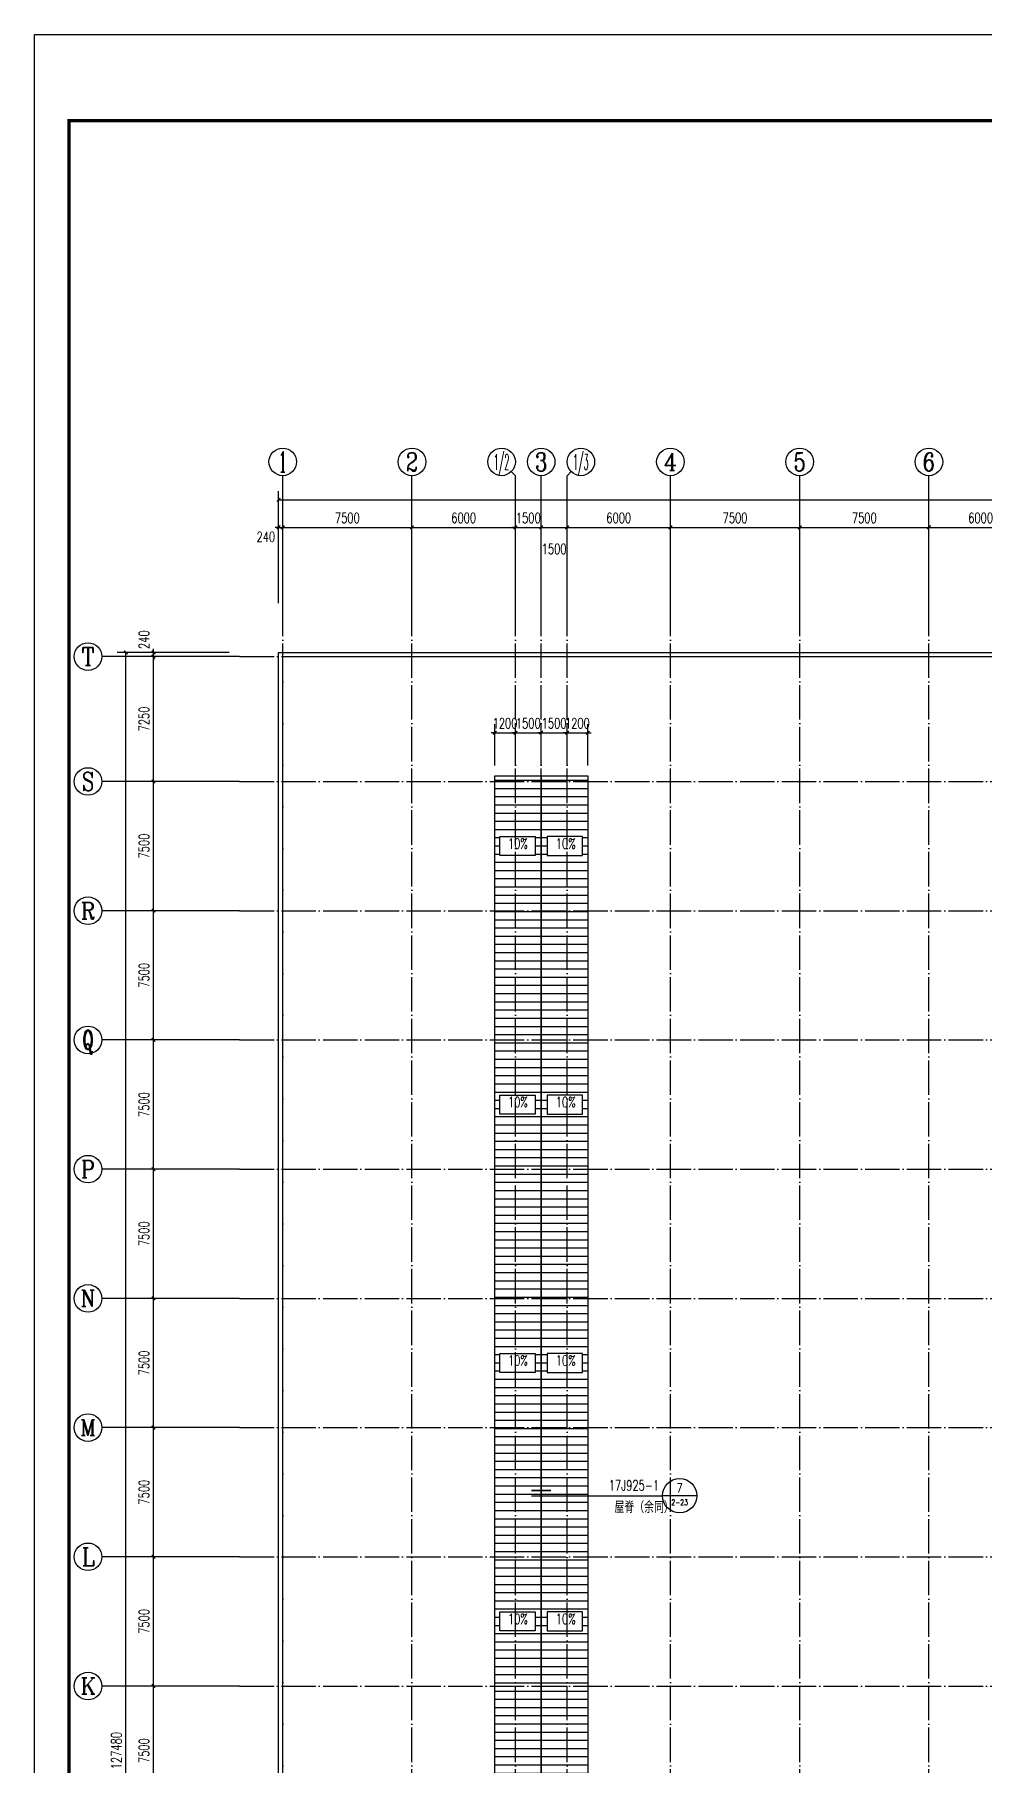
# Model space of a CAD drawing. Extents: x 14095202 to 14511487, y -1430609 to -90420.
# Drawn here: x 14387687 to 14442749, y -918118 to -817720 of the extents above; entities that cross this region are included whole.
import ezdxf
from ezdxf.enums import TextEntityAlignment as Align

# ---------------------------------------------------------------- set-up
doc = ezdxf.new("R2010")
doc.units = 0
doc.header["$LTSCALE"] = 1000
doc.header["$MEASUREMENT"] = 0
doc.linetypes.add('DOTE', pattern=[2.42, 2, -0.2, 0.02, -0.2])
for name, color, linetype in [('AXIS', 3, 'Continuous'), ('AXIS_TEXT', 7, 'Continuous'), ('DIM_IDEN', 3, 'Continuous'), ('DOTE', 1, 'DOTE'), ('PUB_DIM', 3, 'Continuous'), ('PUB_TEXT', 7, 'Continuous'), ('TK', 4, 'Continuous'), ('填充', 251, 'Continuous')]:
    doc.layers.add(name, color=color, linetype=linetype)
doc.styles.add('_TCH_AXIS', font='COMPLEX', dxfattribs={"bigfont": 'GBCBIG'})
doc.styles.add('_TCH_DIM', font='SIMPLEX', dxfattribs={"bigfont": 'GBCBIG'})
doc.styles.add('_TCH_DIM_T3', font='SIMPLEX', dxfattribs={"width": 0.705882, "bigfont": 'GBCBIG'})
doc.styles.add('_TCH_LABEL', font='COMPLEX', dxfattribs={"bigfont": 'GBCBIG'})
doc.styles.add('COMPLEX', font='COMPLEX')
doc.dimstyles.new('_TCH_ARCH&&200', dxfattribs={"dimtxt": 595, "dimasz": 200, "dimexe": 500, "dimexo": 600, "dimgap": 252.5, "dimtad": 1, "dimdec": 0, "dimzin": 0, "dimdsep": 46, "dimtxsty": '_TCH_DIM_T3', "dimblk": 'ARCHTICK', "dimcen": 0.09, "dimclrt": 7, "dimazin": 2, "dimtfac": 1, "dimtdec": 0, "dimtix": 1, "dimtmove": 2, "dimatfit": 3, "dimfxl": 0, "dimtolj": 1, "dimtzin": 0, "dimarcsym": 0})

# ---------------------------------------------------------------- blocks, each defined once
blk = doc.blocks.new('GeYuanFrame_66427483', base_point=(20.09, 4.53))
at = {"layer": 'TK'}
blk.add_lwpolyline([(20.09, 4.53), (20.09, 598.53), (1071.09, 598.53), (1071.09, 4.53)], close=True, dxfattribs=at)
at = {"layer": 'TK', "const_width": 1}
blk.add_lwpolyline([(45.09, 588.53), (1061.09, 588.53), (1061.09, 14.53), (45.09, 14.53)], close=True, dxfattribs=at)
blk = doc.blocks.new('_AXISO')
blk.add_circle((0, 0), 0.5)
at = {"layer": 'AXIS_TEXT', "style": 'COMPLEX', "width": 1.041667}
blk.add_attdef('A', text='', height=0.56, dxfattribs=at).set_placement((-0.25, -0.28), (0.25, -0.28), align=Align.FIT)
blk = doc.blocks.new('_ArchTick')
at = {"color": 0, "linetype": 'ByBlock', "const_width": 0.4}
blk.add_lwpolyline([(-0.5, -0.5), (0.5, 0.5)], dxfattribs=at)
blk = doc.blocks.new('*D739')
at = {"layer": 'AXIS', "color": 0, "lineweight": -2}
for p, q in [((14398987, -853580), (14392487, -853580)), ((14392987, -981060), (14392987, -853580)), ((14398987, -981060), (14392487, -981060))]:
    blk.add_line(p, q, dxfattribs=at)
at = {"layer": 'Defpoints', "color": 0}
for p in [(14392987, -853580), (14399587, -853580), (14399587, -981060)]:
    blk.add_point(p, dxfattribs=at)
at = {"layer": 'AXIS', "color": 0, "lineweight": -2, "xscale": 200, "yscale": 200, "zscale": 200}
for p, rotation in [((14392987, -853580), 90), ((14392987, -981060), 270)]:
    blk.add_blockref('_ArchTick', p, dxfattribs=dict(at, rotation=rotation))
at = {"layer": 'AXIS', "color": 7, "insert": (14392437, -917320), "char_height": 595, "attachment_point": 5, "rotation": 90, "style": '_TCH_DIM_T3'}
blk.add_mtext('\\A1;127480', dxfattribs=at)
blk = doc.blocks.new('*D749')
at = {"layer": 'AXIS', "color": 0, "lineweight": -2}
for p, q in [((14398987, -913570), (14394087, -913570)), ((14394587, -921070), (14394587, -913570)), ((14398987, -921070), (14394087, -921070))]:
    blk.add_line(p, q, dxfattribs=at)
at = {"layer": 'Defpoints', "color": 0}
for p in [(14394587, -913570), (14399587, -913570), (14399587, -921070)]:
    blk.add_point(p, dxfattribs=at)
at = {"layer": 'AXIS', "color": 0, "lineweight": -2, "xscale": 200, "yscale": 200, "zscale": 200}
for p, rotation in [((14394587, -913570), 90), ((14394587, -921070), 270)]:
    blk.add_blockref('_ArchTick', p, dxfattribs=dict(at, rotation=rotation))
at = {"layer": 'AXIS', "color": 7, "insert": (14394037, -917320), "char_height": 595, "attachment_point": 5, "rotation": 90, "style": '_TCH_DIM_T3'}
blk.add_mtext('\\A1;7500', dxfattribs=at)
blk = doc.blocks.new('*D750')
at = {"layer": 'AXIS', "color": 0, "lineweight": -2}
for p, q in [((14398987, -906070), (14394087, -906070)), ((14394587, -913570), (14394587, -906070)), ((14398987, -913570), (14394087, -913570))]:
    blk.add_line(p, q, dxfattribs=at)
at = {"layer": 'Defpoints', "color": 0}
for p in [(14394587, -906070), (14399587, -906070), (14399587, -913570)]:
    blk.add_point(p, dxfattribs=at)
at = {"layer": 'AXIS', "color": 0, "lineweight": -2, "xscale": 200, "yscale": 200, "zscale": 200}
for p, rotation in [((14394587, -906070), 90), ((14394587, -913570), 270)]:
    blk.add_blockref('_ArchTick', p, dxfattribs=dict(at, rotation=rotation))
at = {"layer": 'AXIS', "color": 7, "insert": (14394037, -909820), "char_height": 595, "attachment_point": 5, "rotation": 90, "style": '_TCH_DIM_T3'}
blk.add_mtext('\\A1;7500', dxfattribs=at)
blk = doc.blocks.new('*D751')
at = {"layer": 'AXIS', "color": 0, "lineweight": -2}
for p, q in [((14398987, -898570), (14394087, -898570)), ((14394587, -906070), (14394587, -898570)), ((14398987, -906070), (14394087, -906070))]:
    blk.add_line(p, q, dxfattribs=at)
at = {"layer": 'Defpoints', "color": 0}
for p in [(14394587, -898570), (14399587, -898570), (14399587, -906070)]:
    blk.add_point(p, dxfattribs=at)
at = {"layer": 'AXIS', "color": 0, "lineweight": -2, "xscale": 200, "yscale": 200, "zscale": 200}
for p, rotation in [((14394587, -898570), 90), ((14394587, -906070), 270)]:
    blk.add_blockref('_ArchTick', p, dxfattribs=dict(at, rotation=rotation))
at = {"layer": 'AXIS', "color": 7, "insert": (14394037, -902320), "char_height": 595, "attachment_point": 5, "rotation": 90, "style": '_TCH_DIM_T3'}
blk.add_mtext('\\A1;7500', dxfattribs=at)
blk = doc.blocks.new('*D752')
at = {"layer": 'AXIS', "color": 0, "lineweight": -2}
for p, q in [((14398987, -891070), (14394087, -891070)), ((14394587, -898570), (14394587, -891070)), ((14398987, -898570), (14394087, -898570))]:
    blk.add_line(p, q, dxfattribs=at)
at = {"layer": 'Defpoints', "color": 0}
for p in [(14394587, -891070), (14399587, -891070), (14399587, -898570)]:
    blk.add_point(p, dxfattribs=at)
at = {"layer": 'AXIS', "color": 0, "lineweight": -2, "xscale": 200, "yscale": 200, "zscale": 200}
for p, rotation in [((14394587, -891070), 90), ((14394587, -898570), 270)]:
    blk.add_blockref('_ArchTick', p, dxfattribs=dict(at, rotation=rotation))
at = {"layer": 'AXIS', "color": 7, "insert": (14394037, -894820), "char_height": 595, "attachment_point": 5, "rotation": 90, "style": '_TCH_DIM_T3'}
blk.add_mtext('\\A1;7500', dxfattribs=at)
blk = doc.blocks.new('*D753')
at = {"layer": 'AXIS', "color": 0, "lineweight": -2}
for p, q in [((14398987, -883570), (14394087, -883570)), ((14394587, -891070), (14394587, -883570)), ((14398987, -891070), (14394087, -891070))]:
    blk.add_line(p, q, dxfattribs=at)
at = {"layer": 'Defpoints', "color": 0}
for p in [(14394587, -883570), (14399587, -883570), (14399587, -891070)]:
    blk.add_point(p, dxfattribs=at)
at = {"layer": 'AXIS', "color": 0, "lineweight": -2, "xscale": 200, "yscale": 200, "zscale": 200}
for p, rotation in [((14394587, -883570), 90), ((14394587, -891070), 270)]:
    blk.add_blockref('_ArchTick', p, dxfattribs=dict(at, rotation=rotation))
at = {"layer": 'AXIS', "color": 7, "insert": (14394037, -887320), "char_height": 595, "attachment_point": 5, "rotation": 90, "style": '_TCH_DIM_T3'}
blk.add_mtext('\\A1;7500', dxfattribs=at)
blk = doc.blocks.new('*D754')
at = {"layer": 'AXIS', "color": 0, "lineweight": -2}
for p, q in [((14398987, -876070), (14394087, -876070)), ((14394587, -883570), (14394587, -876070)), ((14398987, -883570), (14394087, -883570))]:
    blk.add_line(p, q, dxfattribs=at)
at = {"layer": 'Defpoints', "color": 0}
for p in [(14394587, -876070), (14399587, -876070), (14399587, -883570)]:
    blk.add_point(p, dxfattribs=at)
at = {"layer": 'AXIS', "color": 0, "lineweight": -2, "xscale": 200, "yscale": 200, "zscale": 200}
for p, rotation in [((14394587, -876070), 90), ((14394587, -883570), 270)]:
    blk.add_blockref('_ArchTick', p, dxfattribs=dict(at, rotation=rotation))
at = {"layer": 'AXIS', "color": 7, "insert": (14394037, -879820), "char_height": 595, "attachment_point": 5, "rotation": 90, "style": '_TCH_DIM_T3'}
blk.add_mtext('\\A1;7500', dxfattribs=at)
blk = doc.blocks.new('*D755')
at = {"layer": 'AXIS', "color": 0, "lineweight": -2}
for p, q in [((14398987, -868570), (14394087, -868570)), ((14394587, -876070), (14394587, -868570)), ((14398987, -876070), (14394087, -876070))]:
    blk.add_line(p, q, dxfattribs=at)
at = {"layer": 'Defpoints', "color": 0}
for p in [(14394587, -868570), (14399587, -868570), (14399587, -876070)]:
    blk.add_point(p, dxfattribs=at)
at = {"layer": 'AXIS', "color": 0, "lineweight": -2, "xscale": 200, "yscale": 200, "zscale": 200}
for p, rotation in [((14394587, -868570), 90), ((14394587, -876070), 270)]:
    blk.add_blockref('_ArchTick', p, dxfattribs=dict(at, rotation=rotation))
at = {"layer": 'AXIS', "color": 7, "insert": (14394037, -872320), "char_height": 595, "attachment_point": 5, "rotation": 90, "style": '_TCH_DIM_T3'}
blk.add_mtext('\\A1;7500', dxfattribs=at)
blk = doc.blocks.new('*D756')
at = {"layer": 'AXIS', "color": 0, "lineweight": -2}
for p, q in [((14398987, -861070), (14394087, -861070)), ((14394587, -868570), (14394587, -861070)), ((14398987, -868570), (14394087, -868570))]:
    blk.add_line(p, q, dxfattribs=at)
at = {"layer": 'Defpoints', "color": 0}
for p in [(14394587, -861070), (14399587, -861070), (14399587, -868570)]:
    blk.add_point(p, dxfattribs=at)
at = {"layer": 'AXIS', "color": 0, "lineweight": -2, "xscale": 200, "yscale": 200, "zscale": 200}
for p, rotation in [((14394587, -861070), 90), ((14394587, -868570), 270)]:
    blk.add_blockref('_ArchTick', p, dxfattribs=dict(at, rotation=rotation))
at = {"layer": 'AXIS', "color": 7, "insert": (14394037, -864820), "char_height": 595, "attachment_point": 5, "rotation": 90, "style": '_TCH_DIM_T3'}
blk.add_mtext('\\A1;7500', dxfattribs=at)
blk = doc.blocks.new('*D757')
at = {"layer": 'AXIS', "color": 0, "lineweight": -2}
for p, q in [((14398987, -853820), (14394087, -853820)), ((14394587, -861070), (14394587, -853820)), ((14398987, -861070), (14394087, -861070))]:
    blk.add_line(p, q, dxfattribs=at)
at = {"layer": 'Defpoints', "color": 0}
for p in [(14394587, -853820), (14399587, -853820), (14399587, -861070)]:
    blk.add_point(p, dxfattribs=at)
at = {"layer": 'AXIS', "color": 0, "lineweight": -2, "xscale": 200, "yscale": 200, "zscale": 200}
for p, rotation in [((14394587, -853820), 90), ((14394587, -861070), 270)]:
    blk.add_blockref('_ArchTick', p, dxfattribs=dict(at, rotation=rotation))
at = {"layer": 'AXIS', "color": 7, "insert": (14394037, -857445), "char_height": 595, "attachment_point": 5, "rotation": 90, "style": '_TCH_DIM_T3'}
blk.add_mtext('\\A1;7250', dxfattribs=at)
blk = doc.blocks.new('*D758')
at = {"layer": 'AXIS', "color": 0, "lineweight": -2}
for p, q in [((14394587, -853580), (14394587, -853380)), ((14398987, -853580), (14394087, -853580)), ((14398987, -853820), (14394087, -853820)), ((14394587, -853820), (14394587, -853580)), ((14394587, -853820), (14394587, -854020))]:
    blk.add_line(p, q, dxfattribs=at)
at = {"layer": 'Defpoints', "color": 0}
for p in [(14394587, -853580), (14399587, -853580), (14399587, -853820)]:
    blk.add_point(p, dxfattribs=at)
at = {"layer": 'AXIS', "color": 0, "lineweight": -2, "xscale": 200, "yscale": 200, "zscale": 200}
for p, rotation in [((14394587, -853580), 270), ((14394587, -853820), 90)]:
    blk.add_blockref('_ArchTick', p, dxfattribs=dict(at, rotation=rotation))
at = {"layer": 'AXIS', "color": 7, "insert": (14394037, -852840), "char_height": 595, "attachment_point": 5, "rotation": 90, "style": '_TCH_DIM_T3'}
blk.add_mtext('\\A1;240', dxfattribs=at)
blk = doc.blocks.new('*D779')
at = {"layer": 'AXIS', "color": 0, "lineweight": -2}
for p, q in [((14401847, -850720), (14401847, -844220)), ((14492327, -850720), (14492327, -844220)), ((14401847, -844720), (14492327, -844720))]:
    blk.add_line(p, q, dxfattribs=at)
at = {"layer": 'Defpoints', "color": 0}
for p in [(14492327, -844720), (14401847, -851320), (14492327, -851320)]:
    blk.add_point(p, dxfattribs=at)
at = {"layer": 'AXIS', "color": 0, "lineweight": -2, "xscale": 200, "yscale": 200, "zscale": 200, "rotation": 180}
blk.add_blockref('_ArchTick', (14401847, -844720), dxfattribs=at)
at = {"layer": 'AXIS', "color": 0, "lineweight": -2, "xscale": 200, "yscale": 200, "zscale": 200}
blk.add_blockref('_ArchTick', (14492327, -844720), dxfattribs=at)
at = {"layer": 'AXIS', "color": 7, "insert": (14447087, -844170), "char_height": 595, "attachment_point": 5, "style": '_TCH_DIM_T3'}
blk.add_mtext('\\A1;90480', dxfattribs=at)
blk = doc.blocks.new('*D780')
at = {"layer": 'AXIS', "color": 0, "lineweight": -2}
for p, q in [((14401847, -846320), (14401647, -846320)), ((14401847, -850720), (14401847, -845820)), ((14401847, -846320), (14402087, -846320)), ((14402087, -850720), (14402087, -845820)), ((14402087, -846320), (14402287, -846320))]:
    blk.add_line(p, q, dxfattribs=at)
at = {"layer": 'Defpoints', "color": 0}
for p in [(14402087, -846320), (14401847, -851320), (14402087, -851320)]:
    blk.add_point(p, dxfattribs=at)
at = {"layer": 'AXIS', "color": 0, "lineweight": -2, "xscale": 200, "yscale": 200, "zscale": 200}
blk.add_blockref('_ArchTick', (14401847, -846320), dxfattribs=at)
at = {"layer": 'AXIS', "color": 0, "lineweight": -2, "xscale": 200, "yscale": 200, "zscale": 200, "rotation": 180}
blk.add_blockref('_ArchTick', (14402087, -846320), dxfattribs=at)
at = {"layer": 'AXIS', "color": 7, "insert": (14401107, -846870), "char_height": 595, "attachment_point": 5, "style": '_TCH_DIM_T3'}
blk.add_mtext('\\A1;240', dxfattribs=at)
blk = doc.blocks.new('*D781')
at = {"layer": 'AXIS', "color": 0, "lineweight": -2}
for p, q in [((14402087, -850720), (14402087, -845820)), ((14402087, -846320), (14409587, -846320)), ((14409587, -850720), (14409587, -845820))]:
    blk.add_line(p, q, dxfattribs=at)
at = {"layer": 'Defpoints', "color": 0}
for p in [(14409587, -846320), (14402087, -851320), (14409587, -851320)]:
    blk.add_point(p, dxfattribs=at)
at = {"layer": 'AXIS', "color": 0, "lineweight": -2, "xscale": 200, "yscale": 200, "zscale": 200, "rotation": 180}
blk.add_blockref('_ArchTick', (14402087, -846320), dxfattribs=at)
at = {"layer": 'AXIS', "color": 0, "lineweight": -2, "xscale": 200, "yscale": 200, "zscale": 200}
blk.add_blockref('_ArchTick', (14409587, -846320), dxfattribs=at)
at = {"layer": 'AXIS', "color": 7, "insert": (14405837, -845770), "char_height": 595, "attachment_point": 5, "style": '_TCH_DIM_T3'}
blk.add_mtext('\\A1;7500', dxfattribs=at)
blk = doc.blocks.new('*D782')
at = {"layer": 'AXIS', "color": 0, "lineweight": -2}
for p, q in [((14409587, -850720), (14409587, -845820)), ((14409587, -846320), (14415587, -846320)), ((14415587, -850720), (14415587, -845820))]:
    blk.add_line(p, q, dxfattribs=at)
at = {"layer": 'Defpoints', "color": 0}
for p in [(14415587, -846320), (14409587, -851320), (14415587, -851320)]:
    blk.add_point(p, dxfattribs=at)
at = {"layer": 'AXIS', "color": 0, "lineweight": -2, "xscale": 200, "yscale": 200, "zscale": 200, "rotation": 180}
blk.add_blockref('_ArchTick', (14409587, -846320), dxfattribs=at)
at = {"layer": 'AXIS', "color": 0, "lineweight": -2, "xscale": 200, "yscale": 200, "zscale": 200}
blk.add_blockref('_ArchTick', (14415587, -846320), dxfattribs=at)
at = {"layer": 'AXIS', "color": 7, "insert": (14412587, -845770), "char_height": 595, "attachment_point": 5, "style": '_TCH_DIM_T3'}
blk.add_mtext('\\A1;6000', dxfattribs=at)
blk = doc.blocks.new('*D783')
at = {"layer": 'AXIS', "color": 0, "lineweight": -2}
for p, q in [((14415587, -846320), (14415387, -846320)), ((14415587, -850720), (14415587, -845820)), ((14415587, -846320), (14417087, -846320)), ((14417087, -850720), (14417087, -845820)), ((14417087, -846320), (14417287, -846320))]:
    blk.add_line(p, q, dxfattribs=at)
at = {"layer": 'Defpoints', "color": 0}
for p in [(14417087, -846320), (14415587, -851320), (14417087, -851320)]:
    blk.add_point(p, dxfattribs=at)
at = {"layer": 'AXIS', "color": 0, "lineweight": -2, "xscale": 200, "yscale": 200, "zscale": 200}
blk.add_blockref('_ArchTick', (14415587, -846320), dxfattribs=at)
at = {"layer": 'AXIS', "color": 0, "lineweight": -2, "xscale": 200, "yscale": 200, "zscale": 200, "rotation": 180}
blk.add_blockref('_ArchTick', (14417087, -846320), dxfattribs=at)
at = {"layer": 'AXIS', "color": 7, "insert": (14416337, -845770), "char_height": 595, "attachment_point": 5, "style": '_TCH_DIM_T3'}
blk.add_mtext('\\A1;1500', dxfattribs=at)
blk = doc.blocks.new('*D784')
at = {"layer": 'AXIS', "color": 0, "lineweight": -2}
for p, q in [((14417087, -850720), (14417087, -845820)), ((14417087, -846320), (14418587, -846320)), ((14418587, -850720), (14418587, -845820))]:
    blk.add_line(p, q, dxfattribs=at)
at = {"layer": 'Defpoints', "color": 0}
for p in [(14418587, -846320), (14417087, -851320), (14418587, -851320)]:
    blk.add_point(p, dxfattribs=at)
at = {"layer": 'AXIS', "color": 0, "lineweight": -2, "xscale": 200, "yscale": 200, "zscale": 200, "rotation": 180}
blk.add_blockref('_ArchTick', (14417087, -846320), dxfattribs=at)
at = {"layer": 'AXIS', "color": 0, "lineweight": -2, "xscale": 200, "yscale": 200, "zscale": 200}
blk.add_blockref('_ArchTick', (14418587, -846320), dxfattribs=at)
at = {"layer": 'AXIS', "color": 7, "insert": (14417837, -847570), "char_height": 595, "attachment_point": 5, "style": '_TCH_DIM_T3'}
blk.add_mtext('\\A1;1500', dxfattribs=at)
blk = doc.blocks.new('*D785')
at = {"layer": 'AXIS', "color": 0, "lineweight": -2}
for p, q in [((14418587, -850720), (14418587, -845820)), ((14418587, -846320), (14424587, -846320)), ((14424587, -850720), (14424587, -845820))]:
    blk.add_line(p, q, dxfattribs=at)
at = {"layer": 'Defpoints', "color": 0}
for p in [(14424587, -846320), (14418587, -851320), (14424587, -851320)]:
    blk.add_point(p, dxfattribs=at)
at = {"layer": 'AXIS', "color": 0, "lineweight": -2, "xscale": 200, "yscale": 200, "zscale": 200, "rotation": 180}
blk.add_blockref('_ArchTick', (14418587, -846320), dxfattribs=at)
at = {"layer": 'AXIS', "color": 0, "lineweight": -2, "xscale": 200, "yscale": 200, "zscale": 200}
blk.add_blockref('_ArchTick', (14424587, -846320), dxfattribs=at)
at = {"layer": 'AXIS', "color": 7, "insert": (14421587, -845770), "char_height": 595, "attachment_point": 5, "style": '_TCH_DIM_T3'}
blk.add_mtext('\\A1;6000', dxfattribs=at)
blk = doc.blocks.new('*D786')
at = {"layer": 'AXIS', "color": 0, "lineweight": -2}
for p, q in [((14424587, -850720), (14424587, -845820)), ((14424587, -846320), (14432087, -846320)), ((14432087, -850720), (14432087, -845820))]:
    blk.add_line(p, q, dxfattribs=at)
at = {"layer": 'Defpoints', "color": 0}
for p in [(14432087, -846320), (14424587, -851320), (14432087, -851320)]:
    blk.add_point(p, dxfattribs=at)
at = {"layer": 'AXIS', "color": 0, "lineweight": -2, "xscale": 200, "yscale": 200, "zscale": 200, "rotation": 180}
blk.add_blockref('_ArchTick', (14424587, -846320), dxfattribs=at)
at = {"layer": 'AXIS', "color": 0, "lineweight": -2, "xscale": 200, "yscale": 200, "zscale": 200}
blk.add_blockref('_ArchTick', (14432087, -846320), dxfattribs=at)
at = {"layer": 'AXIS', "color": 7, "insert": (14428337, -845770), "char_height": 595, "attachment_point": 5, "style": '_TCH_DIM_T3'}
blk.add_mtext('\\A1;7500', dxfattribs=at)
blk = doc.blocks.new('*D787')
at = {"layer": 'AXIS', "color": 0, "lineweight": -2}
for p, q in [((14432087, -850720), (14432087, -845820)), ((14432087, -846320), (14439587, -846320)), ((14439587, -850720), (14439587, -845820))]:
    blk.add_line(p, q, dxfattribs=at)
at = {"layer": 'Defpoints', "color": 0}
for p in [(14439587, -846320), (14432087, -851320), (14439587, -851320)]:
    blk.add_point(p, dxfattribs=at)
at = {"layer": 'AXIS', "color": 0, "lineweight": -2, "xscale": 200, "yscale": 200, "zscale": 200, "rotation": 180}
blk.add_blockref('_ArchTick', (14432087, -846320), dxfattribs=at)
at = {"layer": 'AXIS', "color": 0, "lineweight": -2, "xscale": 200, "yscale": 200, "zscale": 200}
blk.add_blockref('_ArchTick', (14439587, -846320), dxfattribs=at)
at = {"layer": 'AXIS', "color": 7, "insert": (14435837, -845770), "char_height": 595, "attachment_point": 5, "style": '_TCH_DIM_T3'}
blk.add_mtext('\\A1;7500', dxfattribs=at)
blk = doc.blocks.new('*D788')
at = {"layer": 'AXIS', "color": 0, "lineweight": -2}
for p, q in [((14439587, -850720), (14439587, -845820)), ((14439587, -846320), (14445587, -846320)), ((14445587, -850720), (14445587, -845820))]:
    blk.add_line(p, q, dxfattribs=at)
at = {"layer": 'Defpoints', "color": 0}
for p in [(14445587, -846320), (14439587, -851320), (14445587, -851320)]:
    blk.add_point(p, dxfattribs=at)
at = {"layer": 'AXIS', "color": 0, "lineweight": -2, "xscale": 200, "yscale": 200, "zscale": 200, "rotation": 180}
blk.add_blockref('_ArchTick', (14439587, -846320), dxfattribs=at)
at = {"layer": 'AXIS', "color": 0, "lineweight": -2, "xscale": 200, "yscale": 200, "zscale": 200}
blk.add_blockref('_ArchTick', (14445587, -846320), dxfattribs=at)
at = {"layer": 'AXIS', "color": 7, "insert": (14442587, -845770), "char_height": 595, "attachment_point": 5, "style": '_TCH_DIM_T3'}
blk.add_mtext('\\A1;6000', dxfattribs=at)
blk = doc.blocks.new('*D804')
at = {"layer": 'AXIS', "color": 0, "lineweight": -2}
for p, q in [((14414387, -858240), (14414187, -858240)), ((14414387, -860140), (14414387, -857740)), ((14414387, -858240), (14415587, -858240)), ((14415587, -860140), (14415587, -857740)), ((14415587, -858240), (14415787, -858240))]:
    blk.add_line(p, q, dxfattribs=at)
at = {"layer": 'Defpoints', "color": 0}
for p in [(14415587, -858240), (14414387, -860740), (14415587, -860740)]:
    blk.add_point(p, dxfattribs=at)
at = {"layer": 'AXIS', "color": 0, "lineweight": -2, "xscale": 200, "yscale": 200, "zscale": 200}
blk.add_blockref('_ArchTick', (14414387, -858240), dxfattribs=at)
at = {"layer": 'AXIS', "color": 0, "lineweight": -2, "xscale": 200, "yscale": 200, "zscale": 200, "rotation": 180}
blk.add_blockref('_ArchTick', (14415587, -858240), dxfattribs=at)
at = {"layer": 'AXIS', "color": 7, "insert": (14414987, -857690), "char_height": 595, "attachment_point": 5, "style": '_TCH_DIM_T3'}
blk.add_mtext('\\A1;1200', dxfattribs=at)
blk = doc.blocks.new('*D805')
at = {"layer": 'AXIS', "color": 0, "lineweight": -2}
for p, q in [((14415587, -858240), (14415387, -858240)), ((14415587, -860140), (14415587, -857740)), ((14415587, -858240), (14417087, -858240)), ((14417087, -860140), (14417087, -857740)), ((14417087, -858240), (14417287, -858240))]:
    blk.add_line(p, q, dxfattribs=at)
at = {"layer": 'Defpoints', "color": 0}
for p in [(14417087, -858240), (14415587, -860740), (14417087, -860740)]:
    blk.add_point(p, dxfattribs=at)
at = {"layer": 'AXIS', "color": 0, "lineweight": -2, "xscale": 200, "yscale": 200, "zscale": 200}
blk.add_blockref('_ArchTick', (14415587, -858240), dxfattribs=at)
at = {"layer": 'AXIS', "color": 0, "lineweight": -2, "xscale": 200, "yscale": 200, "zscale": 200, "rotation": 180}
blk.add_blockref('_ArchTick', (14417087, -858240), dxfattribs=at)
at = {"layer": 'AXIS', "color": 7, "insert": (14416337, -857690), "char_height": 595, "attachment_point": 5, "style": '_TCH_DIM_T3'}
blk.add_mtext('\\A1;1500', dxfattribs=at)
blk = doc.blocks.new('*D806')
at = {"layer": 'AXIS', "color": 0, "lineweight": -2}
for p, q in [((14417087, -858240), (14416887, -858240)), ((14417087, -860140), (14417087, -857740)), ((14417087, -858240), (14418587, -858240)), ((14418587, -860140), (14418587, -857740)), ((14418587, -858240), (14418787, -858240))]:
    blk.add_line(p, q, dxfattribs=at)
at = {"layer": 'Defpoints', "color": 0}
for p in [(14418587, -858240), (14417087, -860740), (14418587, -860740)]:
    blk.add_point(p, dxfattribs=at)
at = {"layer": 'AXIS', "color": 0, "lineweight": -2, "xscale": 200, "yscale": 200, "zscale": 200}
blk.add_blockref('_ArchTick', (14417087, -858240), dxfattribs=at)
at = {"layer": 'AXIS', "color": 0, "lineweight": -2, "xscale": 200, "yscale": 200, "zscale": 200, "rotation": 180}
blk.add_blockref('_ArchTick', (14418587, -858240), dxfattribs=at)
at = {"layer": 'AXIS', "color": 7, "insert": (14417837, -857690), "char_height": 595, "attachment_point": 5, "style": '_TCH_DIM_T3'}
blk.add_mtext('\\A1;1500', dxfattribs=at)
blk = doc.blocks.new('*D807')
at = {"layer": 'AXIS', "color": 0, "lineweight": -2}
for p, q in [((14418587, -858240), (14418387, -858240)), ((14418587, -860140), (14418587, -857740)), ((14418587, -858240), (14419787, -858240)), ((14419787, -860140), (14419787, -857740)), ((14419787, -858240), (14419987, -858240))]:
    blk.add_line(p, q, dxfattribs=at)
at = {"layer": 'Defpoints', "color": 0}
for p in [(14419787, -858240), (14418587, -860740), (14419787, -860740)]:
    blk.add_point(p, dxfattribs=at)
at = {"layer": 'AXIS', "color": 0, "lineweight": -2, "xscale": 200, "yscale": 200, "zscale": 200}
blk.add_blockref('_ArchTick', (14418587, -858240), dxfattribs=at)
at = {"layer": 'AXIS', "color": 0, "lineweight": -2, "xscale": 200, "yscale": 200, "zscale": 200, "rotation": 180}
blk.add_blockref('_ArchTick', (14419787, -858240), dxfattribs=at)
at = {"layer": 'AXIS', "color": 7, "insert": (14419187, -857690), "char_height": 595, "attachment_point": 5, "style": '_TCH_DIM_T3'}
blk.add_mtext('\\A1;1200', dxfattribs=at)

msp = doc.modelspace()

# ---------------------------------------------------------------- hatches: boundary and pattern name
at = {"layer": '填充', "ltscale": 0.5}
h = msp.add_hatch(dxfattribs=at)
h.set_pattern_fill('ANSI31', color=256, scale=300, angle=315, style=0)
h.set_pattern_definition([(0, (-320629.66, -215200), (1e-13, 476.25), [])])
h.paths.add_polyline_path([(14419786.9, -860740.3), (14417086.9, -860740.3), (14417086.9, -973900.3), (14419786.9, -973900.3)])
h.paths.add_polyline_path([(14419488.1, -954266.4), (14419488.1, -955374.3), (14417431.1, -955374.3), (14417431.1, -954266.4)], flags=16)
h.paths.add_polyline_path([(14417431.1, -940374.3), (14417431.1, -939266.4), (14419488.1, -939266.4), (14419488.1, -940374.3)], flags=16)
h.paths.add_polyline_path([(14419488.1, -969266.4), (14419488.1, -970374.3), (14417431.1, -970374.3), (14417431.1, -969266.4)], flags=16)
h.paths.add_polyline_path([(14417431.1, -925374.3), (14417431.1, -924266.4), (14419488.1, -924266.4), (14419488.1, -925374.3)], flags=16)
h.paths.add_polyline_path([(14417431.1, -910374.3), (14417431.1, -909266.4), (14419488.1, -909266.4), (14419488.1, -910374.3)], flags=16)
h.paths.add_polyline_path([(14417431.1, -895374.3), (14417431.1, -894266.4), (14419488.1, -894266.4), (14419488.1, -895374.3)], flags=16)
h.paths.add_polyline_path([(14417431.1, -880374.3), (14417431.1, -879266.4), (14419488.1, -879266.4), (14419488.1, -880374.3)], flags=16)
h.paths.add_polyline_path([(14417431.1, -865374.3), (14417431.1, -864266.4), (14419488.1, -864266.4), (14419488.1, -865374.3)], flags=16)
h.paths.add_polyline_path([(14417086.9, -860740.3), (14414386.9, -860740.3), (14414386.9, -973900.3), (14417086.9, -973900.3)])
h.paths.add_polyline_path([(14416742.6, -954266.4), (14416742.6, -955374.3), (14414685.6, -955374.3), (14414685.6, -954266.4)], flags=16)
h.paths.add_polyline_path([(14414685.6, -940374.3), (14414685.6, -939266.4), (14416742.6, -939266.4), (14416742.6, -940374.3)], flags=16)
h.paths.add_polyline_path([(14416742.6, -969266.4), (14416742.6, -970374.3), (14414685.6, -970374.3), (14414685.6, -969266.4)], flags=16)
h.paths.add_polyline_path([(14414685.6, -925374.3), (14414685.6, -924266.4), (14416742.6, -924266.4), (14416742.6, -925374.3)], flags=16)
h.paths.add_polyline_path([(14414685.6, -910374.3), (14414685.6, -909266.4), (14416742.6, -909266.4), (14416742.6, -910374.3)], flags=16)
h.paths.add_polyline_path([(14414685.6, -895374.3), (14414685.6, -894266.4), (14416742.6, -894266.4), (14416742.6, -895374.3)], flags=16)
h.paths.add_polyline_path([(14414685.6, -880374.3), (14414685.6, -879266.4), (14416742.6, -879266.4), (14416742.6, -880374.3)], flags=16)
h.paths.add_polyline_path([(14414685.6, -865374.3), (14414685.6, -864266.4), (14416742.6, -864266.4), (14416742.6, -865374.3)], flags=16)
h.paths.add_polyline_path([(14417786, -970121.9), (14419163.5, -970121.9), (14419163.5, -969229.4), (14417786, -969229.4)], flags=24)
h.paths.add_polyline_path([(14417786, -955121.9), (14419163.5, -955121.9), (14419163.5, -954229.4), (14417786, -954229.4)], flags=24)
h.paths.add_polyline_path([(14417786, -940121.9), (14419163.5, -940121.9), (14419163.5, -939229.4), (14417786, -939229.4)], flags=24)
h.paths.add_polyline_path([(14417786, -925121.9), (14419163.5, -925121.9), (14419163.5, -924229.4), (14417786, -924229.4)], flags=24)
h.paths.add_polyline_path([(14417786, -910121.9), (14419163.5, -910121.9), (14419163.5, -909229.4), (14417786, -909229.4)], flags=24)
h.paths.add_polyline_path([(14417786, -895121.9), (14419163.5, -895121.9), (14419163.5, -894229.4), (14417786, -894229.4)], flags=24)
h.paths.add_polyline_path([(14417786, -880121.9), (14419163.5, -880121.9), (14419163.5, -879229.4), (14417786, -879229.4)], flags=24)
h.paths.add_polyline_path([(14417786, -865121.9), (14419163.5, -865121.9), (14419163.5, -864229.4), (14417786, -864229.4)], flags=24)
h.paths.add_polyline_path([(14415010.2, -970121.9), (14416387.7, -970121.9), (14416387.7, -969229.4), (14415010.2, -969229.4)], flags=24)
h.paths.add_polyline_path([(14415010.2, -955121.9), (14416387.7, -955121.9), (14416387.7, -954229.4), (14415010.2, -954229.4)], flags=24)
h.paths.add_polyline_path([(14415010.2, -940121.9), (14416387.7, -940121.9), (14416387.7, -939229.4), (14415010.2, -939229.4)], flags=24)
h.paths.add_polyline_path([(14415010.2, -925121.9), (14416387.7, -925121.9), (14416387.7, -924229.4), (14415010.2, -924229.4)], flags=24)
h.paths.add_polyline_path([(14415010.2, -910121.9), (14416387.7, -910121.9), (14416387.7, -909229.4), (14415010.2, -909229.4)], flags=24)
h.paths.add_polyline_path([(14415010.2, -895121.9), (14416387.7, -895121.9), (14416387.7, -894229.4), (14415010.2, -894229.4)], flags=24)
h.paths.add_polyline_path([(14415010.2, -880121.9), (14416387.7, -880121.9), (14416387.7, -879229.4), (14415010.2, -879229.4)], flags=24)
h.paths.add_polyline_path([(14415010.2, -865121.9), (14416387.7, -865121.9), (14416387.7, -864229.4), (14415010.2, -864229.4)], flags=24)

# ---------------------------------------------------------------- linework, layer by layer
for points in [[(14401846.9, -853580.3), (14492326.9, -853580.3), (14492326.9, -981060.3), (14401846.9, -981060.3)], [(14402086.9, -853820.3), (14492086.9, -853820.3), (14492086.9, -980820.3), (14402086.9, -980820.3)], [(14414685.6, -865374.3), (14414685.6, -864266.4), (14416742.6, -864266.4), (14416742.6, -865374.3)], [(14419488.1, -865374.3), (14419488.1, -864266.4), (14417431.1, -864266.4), (14417431.1, -865374.3)], [(14414685.6, -880374.3), (14414685.6, -879266.4), (14416742.6, -879266.4), (14416742.6, -880374.3)], [(14419488.1, -880374.3), (14419488.1, -879266.4), (14417431.1, -879266.4), (14417431.1, -880374.3)], [(14414685.6, -895374.3), (14414685.6, -894266.4), (14416742.6, -894266.4), (14416742.6, -895374.3)], [(14419488.1, -895374.3), (14419488.1, -894266.4), (14417431.1, -894266.4), (14417431.1, -895374.3)], [(14414685.6, -910374.3), (14414685.6, -909266.4), (14416742.6, -909266.4), (14416742.6, -910374.3)], [(14419488.1, -910374.3), (14419488.1, -909266.4), (14417431.1, -909266.4), (14417431.1, -910374.3)]]:
    msp.add_lwpolyline(points, close=True)
at = {"ltscale": 0.5}
msp.add_lwpolyline([(14414386.9, -860740.3), (14419786.9, -860740.3), (14419786.9, -973900.3), (14414386.9, -973900.3)], close=True, dxfattribs=at)
at = {"ltscale": 0.5, "const_width": 100}
msp.add_lwpolyline([(14417086.9, -973900.3), (14417086.9, -860740.3)], dxfattribs=at)
at = {"layer": 'AXIS'}
for p, q in [((14402086.9, -851320.3), (14402086.9, -843320.3)), ((14409586.9, -851320.3), (14409586.9, -843320.3)), ((14415352.5, -843086), (14415586.9, -843320.3)), ((14415586.9, -851320.3), (14415586.9, -843320.3)), ((14417086.9, -851320.3), (14417086.9, -843320.3)), ((14418821.2, -843086), (14418586.9, -843320.3)), ((14418586.9, -851320.3), (14418586.9, -843320.3)), ((14424586.9, -851320.3), (14424586.9, -843320.3)), ((14432086.9, -851320.3), (14432086.9, -843320.3)), ((14439586.9, -851320.3), (14439586.9, -843320.3)), ((14399586.9, -853820.3), (14391586.9, -853820.3)), ((14399586.9, -861070.3), (14391586.9, -861070.3)), ((14399586.9, -868570.3), (14391586.9, -868570.3)), ((14399586.9, -876070.3), (14391586.9, -876070.3)), ((14399586.9, -883570.3), (14391586.9, -883570.3)), ((14399586.9, -891070.3), (14391586.9, -891070.3)), ((14399586.9, -898570.3), (14391586.9, -898570.3)), ((14399586.9, -906070.3), (14391586.9, -906070.3)), ((14399586.9, -913570.3), (14391586.9, -913570.3))]:
    msp.add_line(p, q, dxfattribs=at)
at = {"layer": 'DIM_IDEN'}
for p, q in [((14416516.9, -902523.2), (14419866.9, -902523.2)), ((14419866.9, -902523.2), (14424121.4, -902523.2)), ((14426121.4, -902523.2), (14424121.4, -902523.2))]:
    msp.add_line(p, q, dxfattribs=at)
at = {"layer": 'DIM_IDEN', "const_width": 100}
msp.add_lwpolyline([(14416516.9, -902223.2), (14417656.9, -902223.2)], dxfattribs=at)
at = {"layer": 'DIM_IDEN'}
msp.add_circle((14425121.4, -902523.2), 1000, dxfattribs=at)
at = {"layer": 'DOTE'}
for p, q in [((14402086.9, -983320.3), (14402086.9, -851320.3)), ((14409586.9, -983320.3), (14409586.9, -851320.3)), ((14415586.9, -983320.3), (14415586.9, -851320.3)), ((14417086.9, -983320.3), (14417086.9, -851320.3)), ((14418586.9, -983320.3), (14418586.9, -851320.3)), ((14424586.9, -983320.3), (14424586.9, -851320.3)), ((14432086.9, -983320.3), (14432086.9, -851320.3)), ((14439586.9, -983320.3), (14439586.9, -851320.3)), ((14399586.9, -853820.3), (14494586.9, -853820.3)), ((14399586.9, -861070.3), (14494586.9, -861070.3)), ((14399586.9, -868570.3), (14494586.9, -868570.3)), ((14399586.9, -876070.3), (14494586.9, -876070.3)), ((14399586.9, -883570.3), (14494586.9, -883570.3)), ((14399586.9, -891070.3), (14494586.9, -891070.3)), ((14399586.9, -898570.3), (14494586.9, -898570.3)), ((14399586.9, -906070.3), (14494586.9, -906070.3)), ((14399586.9, -913570.3), (14494586.9, -913570.3))]:
    msp.add_line(p, q, dxfattribs=at)
at = {"layer": 'PUB_DIM'}
for points in [[(14416436.4, -865183.1, 0, 0, 0), (14415561.4, -865183.1, 160, 0, 0), (14414961.4, -865183.1, 0, 0, 0)], [(14417737.3, -865183.1, 0, 0, 0), (14418612.3, -865183.1, 160, 0, 0), (14419212.3, -865183.1, 0, 0, 0)], [(14416436.4, -880183.1, 0, 0, 0), (14415561.4, -880183.1, 160, 0, 0), (14414961.4, -880183.1, 0, 0, 0)], [(14417737.3, -880183.1, 0, 0, 0), (14418612.3, -880183.1, 160, 0, 0), (14419212.3, -880183.1, 0, 0, 0)], [(14416436.4, -895183.1, 0, 0, 0), (14415561.4, -895183.1, 160, 0, 0), (14414961.4, -895183.1, 0, 0, 0)], [(14417737.3, -895183.1, 0, 0, 0), (14418612.3, -895183.1, 160, 0, 0), (14419212.3, -895183.1, 0, 0, 0)], [(14416436.4, -910183.1, 0, 0, 0), (14415561.4, -910183.1, 160, 0, 0), (14414961.4, -910183.1, 0, 0, 0)], [(14417737.3, -910183.1, 0, 0, 0), (14418612.3, -910183.1, 160, 0, 0), (14419212.3, -910183.1, 0, 0, 0)]]:
    msp.add_lwpolyline(points, format="xyseb", dxfattribs=at)

# ---------------------------------------------------------------- block references
at = {"xscale": 200, "yscale": 200, "zscale": 200, "rotation": 270}
msp.add_blockref('GeYuanFrame_66427483', (14387686.9, -817720.3), dxfattribs=at)
at = {"layer": 'AXIS'}
ref = msp.add_blockref('_AXISO', (14402086.9, -842520.3), dxfattribs=dict(at, xscale=1600, yscale=1600, zscale=1600))
ref.add_attrib('A', '1', dxfattribs={"layer": 'AXIS_TEXT', "ltscale": 0.5, "height": 1176.5, "style": '_TCH_AXIS'}).set_placement((14401834.7, -843108.6), (14402339, -843108.6), align=Align.FIT)
ref = msp.add_blockref('_AXISO', (14409586.9, -842520.3), dxfattribs=dict(at, xscale=1600, yscale=1600, zscale=1600))
ref.add_attrib('A', '2', dxfattribs={"layer": 'AXIS_TEXT', "ltscale": 0.5, "height": 1065, "style": '_TCH_AXIS'}).set_placement((14409231.8, -843052.9), (14409941.9, -843052.9), align=Align.FIT)
ref = msp.add_blockref('_AXISO', (14414786.9, -842520.3), dxfattribs=dict(at, xscale=1600, yscale=1600, zscale=1600))
ref.add_attrib('A', '1/2', dxfattribs={"layer": 'AXIS_TEXT', "ltscale": 0.5, "height": 905.1, "style": '_TCH_AXIS', "width": 0.411765}).set_placement((14414334.3, -842972.9), (14415239.4, -842972.9), align=Align.FIT)
ref = msp.add_blockref('_AXISO', (14417086.9, -842520.3), dxfattribs=dict(at, xscale=1600, yscale=1600, zscale=1600))
ref.add_attrib('A', '3', dxfattribs={"layer": 'AXIS_TEXT', "ltscale": 0.5, "height": 1065, "style": '_TCH_AXIS'}).set_placement((14416731.8, -843052.9), (14417441.9, -843052.9), align=Align.FIT)
ref = msp.add_blockref('_AXISO', (14419386.9, -842520.3), dxfattribs=dict(at, xscale=1600, yscale=1600, zscale=1600))
ref.add_attrib('A', '1/3', dxfattribs={"layer": 'AXIS_TEXT', "ltscale": 0.5, "height": 905.1, "style": '_TCH_AXIS', "width": 0.411765}).set_placement((14418934.3, -842972.9), (14419839.4, -842972.9), align=Align.FIT)
ref = msp.add_blockref('_AXISO', (14424586.9, -842520.3), dxfattribs=dict(at, xscale=1600, yscale=1600, zscale=1600))
ref.add_attrib('A', '4', dxfattribs={"layer": 'AXIS_TEXT', "ltscale": 0.5, "height": 1018.2, "style": '_TCH_AXIS'}).set_placement((14424199, -843029.4), (14424974.7, -843029.4), align=Align.FIT)
ref = msp.add_blockref('_AXISO', (14432086.9, -842520.3), dxfattribs=dict(at, xscale=1600, yscale=1600, zscale=1600))
ref.add_attrib('A', '5', dxfattribs={"layer": 'AXIS_TEXT', "ltscale": 0.5, "height": 1065, "style": '_TCH_AXIS'}).set_placement((14431731.8, -843052.9), (14432441.9, -843052.9), align=Align.FIT)
ref = msp.add_blockref('_AXISO', (14439586.9, -842520.3), dxfattribs=dict(at, xscale=1600, yscale=1600, zscale=1600))
ref.add_attrib('A', '6', dxfattribs={"layer": 'AXIS_TEXT', "ltscale": 0.5, "height": 1065, "style": '_TCH_AXIS'}).set_placement((14439231.8, -843052.9), (14439941.9, -843052.9), align=Align.FIT)
ref = msp.add_blockref('_AXISO', (14390786.9, -853820.3), dxfattribs=dict(at, xscale=1600, yscale=1600, zscale=1600))
ref.add_attrib('A', 'T', dxfattribs={"layer": 'AXIS_TEXT', "ltscale": 0.5, "height": 1041.6, "style": '_TCH_AXIS'}).set_placement((14390414.9, -854341.1), (14391158.8, -854341.1), align=Align.FIT)
ref = msp.add_blockref('_AXISO', (14390786.9, -861070.3), dxfattribs=dict(at, xscale=1600, yscale=1600, zscale=1600))
ref.add_attrib('A', 'S', dxfattribs={"layer": 'AXIS_TEXT', "ltscale": 0.5, "height": 1065, "style": '_TCH_AXIS'}).set_placement((14390431.8, -861602.9), (14391141.9, -861602.9), align=Align.FIT)
ref = msp.add_blockref('_AXISO', (14390786.9, -868570.3), dxfattribs=dict(at, xscale=1600, yscale=1600, zscale=1600))
ref.add_attrib('A', 'R', dxfattribs={"layer": 'AXIS_TEXT', "ltscale": 0.5, "height": 971.8, "style": '_TCH_AXIS'}).set_placement((14390370.3, -869056.3), (14391203.4, -869056.3), align=Align.FIT)
ref = msp.add_blockref('_AXISO', (14390786.9, -876070.3), dxfattribs=dict(at, xscale=1600, yscale=1600, zscale=1600))
ref.add_attrib('A', 'Q', dxfattribs={"layer": 'AXIS_TEXT', "ltscale": 0.5, "height": 1090.1, "style": '_TCH_AXIS', "width": 0.807692}).set_placement((14390451.4, -876615.4), (14391122.3, -876615.4), align=Align.FIT)
ref = msp.add_blockref('_AXISO', (14390786.9, -883570.3), dxfattribs=dict(at, xscale=1600, yscale=1600, zscale=1600))
ref.add_attrib('A', 'P', dxfattribs={"layer": 'AXIS_TEXT', "ltscale": 0.5, "height": 994.9, "style": '_TCH_AXIS'}).set_placement((14390384.2, -884067.8), (14391189.5, -884067.8), align=Align.FIT)
ref = msp.add_blockref('_AXISO', (14390786.9, -891070.3), dxfattribs=dict(at, xscale=1600, yscale=1600, zscale=1600))
ref.add_attrib('A', 'N', dxfattribs={"layer": 'AXIS_TEXT', "ltscale": 0.5, "height": 949.2, "style": '_TCH_AXIS'}).set_placement((14390357.5, -891544.9), (14391216.2, -891544.9), align=Align.FIT)
ref = msp.add_blockref('_AXISO', (14390786.9, -898570.3), dxfattribs=dict(at, xscale=1600, yscale=1600, zscale=1600))
ref.add_attrib('A', 'M', dxfattribs={"layer": 'AXIS_TEXT', "ltscale": 0.5, "height": 905.1, "style": '_TCH_AXIS'}).set_placement((14390334.3, -899022.9), (14391239.4, -899022.9), align=Align.FIT)
ref = msp.add_blockref('_AXISO', (14390786.9, -906070.3), dxfattribs=dict(at, xscale=1600, yscale=1600, zscale=1600))
ref.add_attrib('A', 'L', dxfattribs={"layer": 'AXIS_TEXT', "ltscale": 0.5, "height": 1041.6, "style": '_TCH_AXIS'}).set_placement((14390414.9, -906591.1), (14391158.8, -906591.1), align=Align.FIT)
ref = msp.add_blockref('_AXISO', (14390786.9, -913570.3), dxfattribs=dict(at, xscale=1600, yscale=1600, zscale=1600))
ref.add_attrib('A', 'K', dxfattribs={"layer": 'AXIS_TEXT', "ltscale": 0.5, "height": 949.2, "style": '_TCH_AXIS'}).set_placement((14390357.5, -914044.9), (14391216.2, -914044.9), align=Align.FIT)

# ---------------------------------------------------------------- texts
at = {"layer": 'PUB_TEXT', "width": 0.705882}
for s, style, p in [('10%', '_TCH_DIM', (14415158.9, -864973.1)), ('10%', '_TCH_DIM', (14417934.8, -864973.1)), ('10%', '_TCH_DIM', (14415158.9, -879973.1)), ('10%', '_TCH_DIM', (14417934.8, -879973.1)), ('10%', '_TCH_DIM', (14415158.9, -894973.1)), ('10%', '_TCH_DIM', (14417934.8, -894973.1)), ('17J925-1', '_TCH_LABEL', (14421011.4, -902220.6)), ('10%', '_TCH_DIM', (14415158.9, -909973.1)), ('10%', '_TCH_DIM', (14417934.8, -909973.1))]:
    msp.add_text(s, height=595, dxfattribs=dict(at, style=style)).set_placement(p)
at = {"layer": 'PUB_TEXT', "style": '_TCH_LABEL'}
for s, height, width, p, p2 in [('7', 517, 1.372981, (14424930.1, -902337.4), (14425312.6, -902337.4)), ('2-23', 327.82, 1.090328, (14424641.8, -903070.9), (14425600.9, -903070.9))]:
    msp.add_text(s, height=height, dxfattribs=dict(at, width=width)).set_placement(p, p2, align=Align.FIT)
msp.add_text('屋脊（余同）', height=675.18, dxfattribs=at).set_placement((14421336.9, -903524.7))

# ---------------------------------------------------------------- dimensions: what is measured, and where the dimension line sits
at = {"layer": 'AXIS'}
for p1, p2, distance, text, picture, middle in [((14401846.9, -851320.3), (14492326.9, -851320.3), 6600, '90480', '*D779', (14447086.9, -844170.3)), ((14402086.9, -851320.3), (14409586.9, -851320.3), 5000, '7500', '*D781', (14405836.9, -845770.3)), ((14409586.9, -851320.3), (14415586.9, -851320.3), 5000, '6000', '*D782', (14412586.9, -845770.3)), ((14415586.9, -851320.3), (14417086.9, -851320.3), 5000, '1500', '*D783', (14416336.9, -845770.3)), ((14418586.9, -851320.3), (14424586.9, -851320.3), 5000, '6000', '*D785', (14421586.9, -845770.3)), ((14424586.9, -851320.3), (14432086.9, -851320.3), 5000, '7500', '*D786', (14428336.9, -845770.3)), ((14432086.9, -851320.3), (14439586.9, -851320.3), 5000, '7500', '*D787', (14435836.9, -845770.3)), ((14439586.9, -851320.3), (14445586.9, -851320.3), 5000, '6000', '*D788', (14442586.9, -845770.3)), ((14399586.9, -981060.3), (14399586.9, -853580.3), 6600, '127480', '*D739', (14392436.9, -917320.3)), ((14399586.9, -861070.3), (14399586.9, -853820.3), 5000, '7250', '*D757', (14394036.9, -857445.3)), ((14414386.9, -860740.3), (14415586.9, -860740.3), 2500, '1200', '*D804', (14414986.9, -857690.3)), ((14415586.9, -860740.3), (14417086.9, -860740.3), 2500, '1500', '*D805', (14416336.9, -857690.3)), ((14417086.9, -860740.3), (14418586.9, -860740.3), 2500, '1500', '*D806', (14417836.9, -857690.3)), ((14418586.9, -860740.3), (14419786.9, -860740.3), 2500, '1200', '*D807', (14419186.9, -857690.3)), ((14399586.9, -868570.3), (14399586.9, -861070.3), 5000, '7500', '*D756', (14394036.9, -864820.3)), ((14399586.9, -876070.3), (14399586.9, -868570.3), 5000, '7500', '*D755', (14394036.9, -872320.3)), ((14399586.9, -883570.3), (14399586.9, -876070.3), 5000, '7500', '*D754', (14394036.9, -879820.3)), ((14399586.9, -891070.3), (14399586.9, -883570.3), 5000, '7500', '*D753', (14394036.9, -887320.3)), ((14399586.9, -898570.3), (14399586.9, -891070.3), 5000, '7500', '*D752', (14394036.9, -894820.3)), ((14399586.9, -906070.3), (14399586.9, -898570.3), 5000, '7500', '*D751', (14394036.9, -902320.3)), ((14399586.9, -913570.3), (14399586.9, -906070.3), 5000, '7500', '*D750', (14394036.9, -909820.3)), ((14399586.9, -921070.3), (14399586.9, -913570.3), 5000, '7500', '*D749', (14394036.9, -917320.3))]:
    dim = msp.add_aligned_dim(p1=p1, p2=p2, distance=distance, text=text, dimstyle='_TCH_ARCH&&200', dxfattribs=at)
    dim.commit()
    dim.dimension.update_dxf_attribs({"geometry": picture, "text_midpoint": middle})
for base, p1, p2, angle, text, picture, middle in [((14402086.9, -846320.3), (14401846.9, -851320.3), (14402086.9, -851320.3), 0, '240', '*D780', (14401106.9, -846870.3)), ((14418586.9, -846320.3), (14417086.9, -851320.3), (14418586.9, -851320.3), 0, '1500', '*D784', (14417836.9, -847570.3)), ((14394586.9, -853580.3), (14399586.9, -853820.3), (14399586.9, -853580.3), 90, '240', '*D758', (14394036.9, -852840.3))]:
    dim = msp.add_linear_dim(base=base, p1=p1, p2=p2, angle=angle, text=text, dimstyle='_TCH_ARCH&&200', dxfattribs=at)
    dim.commit()
    dim.dimension.update_dxf_attribs({"geometry": picture, "text_midpoint": middle, "dimtype": 161})

doc.saveas('drawing.dxf')
